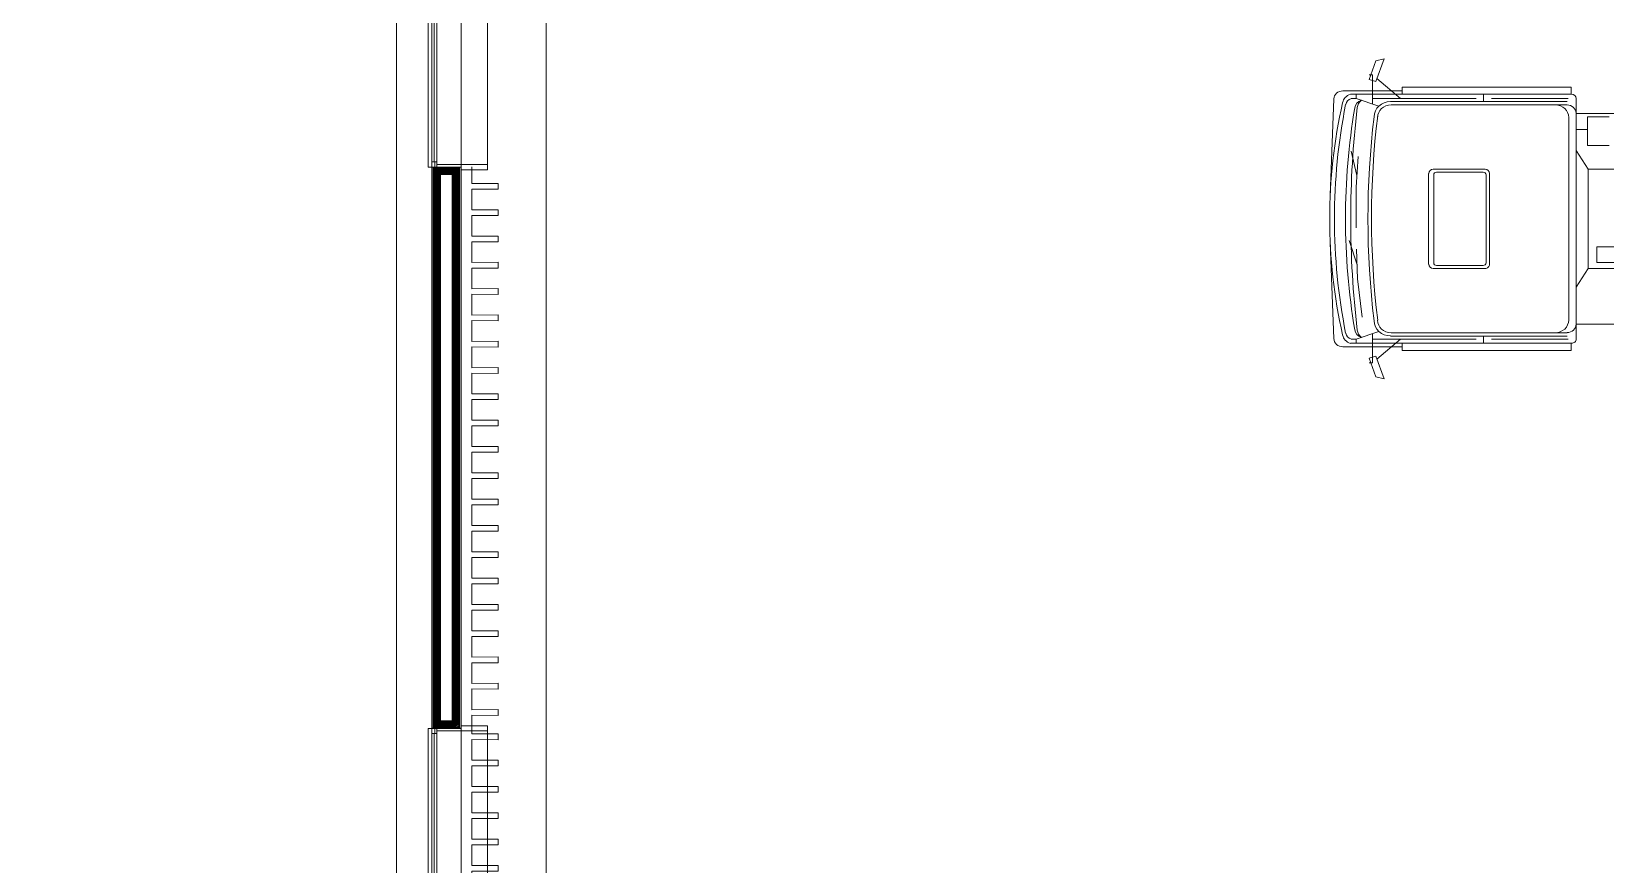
# Model space of a CAD drawing. Header units: millimetres. Extents: x -284281 to 1648660, y -821378 to -151356.
# Drawn here: x -234833 to -219891, y -252804 to -244888 of the extents above; entities that cross this region are included whole.
import ezdxf

# ---------------------------------------------------------------- set-up
doc = ezdxf.new("R2010")
doc.units = ezdxf.units.MM
doc.header["$MEASUREMENT"] = 0
doc.set_wipeout_variables(frame=1)
doc.linetypes.add('Traits', pattern=[282.222223, 141.111112, -141.111112])
doc.linetypes.add('Wipeout_Contour', pattern=[1000, 0, -1000])
for name, color, linetype in [('Cars', 7, 'Continuous'), ('Fenêtres ARCHICAD', 7, 'Continuous'), ('Nouveau_0', 7, 'Continuous'), ('Sols_ Dalles', 7, 'Continuous')]:
    doc.layers.add(name, color=color, linetype=linetype)
pattern_1 = [(45, (0, 175), (-55.684659, 55.684659), [0, -52.5, 0, -78.75]), (110, (175, 175), (74.000794, 26.934086), [0, -38.5, 0, -66.5])]
pattern_2 = [(45, (0, 0), (-7.0710678, 7.0710678), [])]

# ---------------------------------------------------------------- blocks, each defined once
blk = doc.blocks.new('Fenêtre 25_2')
at = {"layer": 'Fenêtres ARCHICAD', "color": 7, "linetype": 'Continuous', "lineweight": 5}
for p, q in [((-775, 480), (-825, 480)), ((-825, 480), (-825, 230)), ((-775, 480), (775, 480)), ((-775, 230), (-775, 480)), ((825, 480), (775, 480)), ((775, 480), (775, 230)), ((825, 230), (825, 480)), ((-825, 230), (-775, 230)), ((-825, 230), (-800, 230)), ((-825, 230), (-800, 230)), ((-775, 230), (-800, 230)), ((-800, 230), (-800, 0)), ((-800, 215), (-800, 230)), ((-800, 215), (-800, 230)), ((-800, 145), (-800, 215)), ((-800, 145), (-800, 215)), ((-800, 145), (-800, 215)), ((-800, 145), (-800, 215)), ((-775, 0), (-775, 230)), ((800, 230), (775, 230)), ((775, 230), (775, 0)), ((775, 230), (825, 230)), ((800, 0), (800, 230)), ((800, 215), (800, 230)), ((800, 215), (800, 230)), ((800, 230), (825, 230)), ((800, 230), (825, 230)), ((800, 145), (800, 215)), ((800, 145), (800, 215)), ((800, 145), (800, 215)), ((800, 145), (800, 215)), ((-800, 0), (-775, 0)), ((775, 0), (800, 0)), ((-800, -20), (800, -20)), ((-800, -50), (-800, -83)), ((-800, -83), (800, -83)), ((800, -83), (800, -50))]:
    blk.add_line(p, q, dxfattribs=at)
at = {"layer": 'Fenêtres ARCHICAD', "color": 7, "linetype": 'Traits', "lineweight": 5}
blk.add_line((-800, -50), (800, -50), dxfattribs=at)
at = {"color": 254, "linetype": 'Wipeout_Contour', "lineweight": 0, "ltscale": 3003.33026}
blk.add_wipeout([(-750, 0), (-750, -50), (750, -50), (750, 0)], dxfattribs=at).dxf.layer = 'Fenêtres ARCHICAD'
at = {"layer": 'Fenêtres ARCHICAD', "color": 7, "linetype": 'Continuous', "lineweight": 5}
for p, q in [((-800, 35), (-800, 145)), ((-800, 35), (-800, 145)), ((-800, 35), (-800, 145)), ((-800, 35), (-800, 145)), ((-800, 0), (-800, 35)), ((-800, 0), (-800, 35)), ((-800, 0), (-750, 0)), ((-800, -35), (-800, 0)), ((-800, -35), (-800, 0)), ((-750, 0), (-750, -50)), ((-750, 0), (750, 0)), ((750, -50), (750, 0)), ((750, 0), (800, 0)), ((800, 35), (800, 145)), ((800, 35), (800, 145)), ((800, 35), (800, 145)), ((800, 35), (800, 145)), ((800, 0), (800, 35)), ((800, 0), (800, 35)), ((800, -35), (800, 0)), ((800, -35), (800, 0)), ((-800, -50), (-800, -35)), ((-800, -50), (-800, -35)), ((-750, -50), (-800, -50)), ((-750, -25), (750, -25)), ((750, -50), (-750, -50)), ((800, -50), (750, -50)), ((800, -50), (800, -35)), ((800, -50), (800, -35))]:
    blk.add_line(p, q, dxfattribs=at)
blk = doc.blocks.new('Fenêtre 25_3')
at = {"layer": 'Fenêtres ARCHICAD', "color": 7, "linetype": 'Continuous', "lineweight": 5}
for p, q in [((-715, 480), (-765, 480)), ((-765, 480), (-765, 230)), ((-715, 480), (715, 480)), ((-715, 230), (-715, 480)), ((765, 480), (715, 480)), ((715, 480), (715, 230)), ((765, 230), (765, 480)), ((-765, 230), (-715, 230)), ((-765, 230), (-740, 230)), ((-765, 230), (-740, 230)), ((-715, 230), (-740, 230)), ((-740, 230), (-740, 0)), ((-740, 215), (-740, 230)), ((-740, 215), (-740, 230)), ((-740, 145), (-740, 215)), ((-740, 145), (-740, 215)), ((-740, 145), (-740, 215)), ((-740, 145), (-740, 215)), ((-715, 0), (-715, 230)), ((740, 230), (715, 230)), ((715, 230), (715, 0)), ((715, 230), (765, 230)), ((740, 0), (740, 230)), ((740, 215), (740, 230)), ((740, 215), (740, 230)), ((740, 230), (765, 230)), ((740, 230), (765, 230)), ((740, 145), (740, 215)), ((740, 145), (740, 215)), ((740, 145), (740, 215)), ((740, 145), (740, 215)), ((-740, 0), (-715, 0)), ((715, 0), (740, 0)), ((-740, -20), (740, -20)), ((-740, -50), (-740, -83)), ((-740, -83), (740, -83)), ((740, -83), (740, -50))]:
    blk.add_line(p, q, dxfattribs=at)
at = {"layer": 'Fenêtres ARCHICAD', "color": 7, "linetype": 'Traits', "lineweight": 5}
blk.add_line((-740, -50), (740, -50), dxfattribs=at)
at = {"color": 254, "linetype": 'Wipeout_Contour', "lineweight": 0, "ltscale": 2765.001289}
blk.add_wipeout([(-690, 0), (-690, -50), (690, -50), (690, 0)], dxfattribs=at).dxf.layer = 'Fenêtres ARCHICAD'
at = {"layer": 'Fenêtres ARCHICAD', "color": 7, "linetype": 'Continuous', "lineweight": 5}
for p, q in [((-740, 35), (-740, 145)), ((-740, 35), (-740, 145)), ((-740, 35), (-740, 145)), ((-740, 35), (-740, 145)), ((-740, 0), (-740, 35)), ((-740, 0), (-740, 35)), ((-740, 0), (-690, 0)), ((-740, -35), (-740, 0)), ((-740, -35), (-740, 0)), ((-690, 0), (-690, -50)), ((-690, 0), (690, 0)), ((690, -50), (690, 0)), ((690, 0), (740, 0)), ((740, 35), (740, 145)), ((740, 35), (740, 145)), ((740, 35), (740, 145)), ((740, 35), (740, 145)), ((740, 0), (740, 35)), ((740, 0), (740, 35)), ((740, -35), (740, 0)), ((740, -35), (740, 0)), ((-740, -50), (-740, -35)), ((-740, -50), (-740, -35)), ((-690, -50), (-740, -50)), ((-690, -25), (690, -25)), ((690, -50), (-690, -50)), ((740, -50), (690, -50)), ((740, -50), (740, -35)), ((740, -50), (740, -35))]:
    blk.add_line(p, q, dxfattribs=at)
blk = doc.blocks.new('Mur_12_1', base_point=(195375, -231416))
at = {"color": 254, "linetype": 'Wipeout_Contour', "lineweight": 0, "ltscale": 1265506.770113317}
blk.add_wipeout([(195375, -246178), (195360, -246178), (195360, -251509), (195375, -251509)], dxfattribs=at)
at = {"linetype": 'Continuous', "lineweight": 5, "true_color": 0x5f5f5f}
h = blk.add_hatch(dxfattribs=at)
h.set_pattern_fill('ENDUIT_0001', color=251, style=0, pattern_type=2)
h.set_pattern_definition(pattern_1)
h.paths.add_polyline_path([(195375, -246178), (195360, -246178), (195360, -251509), (195375, -251509)])
at = {"color": 254, "linetype": 'Wipeout_Contour', "lineweight": 0, "ltscale": 1265401.355694025}
blk.add_wipeout([(195290, -246248), (195290, -251439), (195360, -251509), (195360, -246178)], dxfattribs=at)
at = {"linetype": 'Continuous', "lineweight": 5, "true_color": 0x5f5f5f}
h = blk.add_hatch(dxfattribs=at)
h.set_pattern_fill('BRIQUES_TERRE_CUITE__INT_97', color=251, style=0, pattern_type=2)
h.set_pattern_definition(pattern_2)
h.paths.add_polyline_path([(195290, -246248), (195290, -251439), (195360, -251509), (195360, -246178)])
at = {"color": 254, "linetype": 'Wipeout_Contour', "lineweight": 0, "ltscale": 1265178.665149127}
blk.add_wipeout([(195180, -246248), (195180, -251439), (195290, -251439), (195290, -246248)], dxfattribs=at)
at = {"color": 254, "linetype": 'Wipeout_Contour', "lineweight": 0, "ltscale": 1264852.44949522}
blk.add_wipeout([(195110, -246178), (195095, -246178), (195095, -251509), (195110, -251509)], dxfattribs=at)
at = {"linetype": 'Continuous', "lineweight": 5, "true_color": 0x5f5f5f}
h = blk.add_hatch(dxfattribs=at)
h.set_pattern_fill('ENDUIT_0001', color=251, style=0, pattern_type=2)
h.set_pattern_definition(pattern_1)
h.paths.add_polyline_path([(195110, -246178), (195095, -246178), (195095, -251509), (195110, -251509)])
at = {"color": 254, "linetype": 'Wipeout_Contour', "lineweight": 0, "ltscale": 1264957.355064955}
blk.add_wipeout([(195180, -246178), (195110, -246178), (195110, -251509), (195180, -251509)], dxfattribs=at)
at = {"linetype": 'Continuous', "lineweight": 5, "true_color": 0x5f5f5f}
h = blk.add_hatch(dxfattribs=at)
h.set_pattern_fill('BRIQUES_TERRE_CUITE__INT_97', color=251, style=0, pattern_type=2)
h.set_pattern_definition(pattern_2)
h.paths.add_polyline_path([(195180, -246178), (195110, -246178), (195110, -251509), (195180, -251509)])
at = {"color": 7, "linetype": 'Continuous', "lineweight": 5, "flags": 128}
blk.add_lwpolyline([(195095, -246178), (195095, -251509)], dxfattribs=at)
at = {"color": 254, "linetype": 'Wipeout_Contour', "lineweight": 0, "ltscale": 1256943.726194781}
blk.add_wipeout([(195290, -246248), (195360, -246178), (195180, -246178), (195180, -246248)], dxfattribs=at)
at = {"color": 254, "linetype": 'Wipeout_Contour', "lineweight": 0, "ltscale": 1273501.400547286}
blk.add_wipeout([(195290, -251439), (195180, -251439), (195180, -251509), (195360, -251509)], dxfattribs=at)
at = {"linetype": 'Continuous', "lineweight": 5, "true_color": 0x5f5f5f}
h = blk.add_hatch(dxfattribs=at)
h.set_pattern_fill('BRIQUES_TERRE_CUITE__INT_97', color=251, style=0, pattern_type=2)
h.set_pattern_definition(pattern_2)
h.paths.add_polyline_path([(195290, -246248), (195360, -246178), (195180, -246178), (195180, -246248)])
h = blk.add_hatch(dxfattribs=at)
h.set_pattern_fill('BRIQUES_TERRE_CUITE__INT_97', color=251, style=0, pattern_type=2)
h.set_pattern_definition(pattern_2)
h.paths.add_polyline_path([(195290, -251439), (195180, -251439), (195180, -251509), (195360, -251509)])
at = {"color": 7, "linetype": 'Continuous', "lineweight": 5}
for p, q in [((195095, -246178), (195110, -246178)), ((195110, -246178), (195110, -251509)), ((195110, -246178), (195145, -246178)), ((195145, -246178), (195180, -246178)), ((195180, -246178), (195290, -246178)), ((195180, -246178), (195290, -246178)), ((195180, -251439), (195180, -246248)), ((195290, -246248), (195180, -246248)), ((195290, -246178), (195360, -246178)), ((195290, -246178), (195360, -246178)), ((195290, -251439), (195290, -246248)), ((195360, -251509), (195360, -246178)), ((195360, -246178), (195375, -246178)), ((195375, -246178), (195375, -246203)), ((195290, -251439), (195180, -251439)), ((195095, -251509), (195110, -251509)), ((195110, -251509), (195145, -251509)), ((195145, -251509), (195180, -251509)), ((195180, -251509), (195290, -251509)), ((195180, -251509), (195290, -251509)), ((195290, -251509), (195360, -251509)), ((195290, -251509), (195360, -251509)), ((195360, -251509), (195375, -251509)), ((195375, -251484), (195375, -251509))]:
    blk.add_line(p, q, dxfattribs=at)
at = {"color": 7, "linetype": 'Continuous', "lineweight": 5, "flags": 128}
blk.add_lwpolyline([(195375, -251509), (195375, -246178)], dxfattribs=at)
at = {"layer": 'Fenêtres ARCHICAD', "color": 7, "linetype": 'Continuous', "lineweight": 5, "zscale": 1000, "rotation": 269.9999999999999}
for name, p in [('Fenêtre 25_2', (195145, -245378)), ('Fenêtre 25_3', (195145, -252250))]:
    blk.add_blockref(name, p, dxfattribs=at)
blk = doc.blocks.new('Truck Elev 02 16')
at = {"layer": 'Cars', "color": 25, "linetype": 'Continuous', "lineweight": 5, "true_color": 0x9a6861}
for p, q in [((-439, 1304), (-517, 1520)), ((-438, 1501), (-517, 1520)), ((-374, 1324), (-438, 1501)), ((-407, 1091), (-407, 1369)), ((-407, 1369), (-374, 1369)), ((-2293, 1183), (-2293, 1250)), ((-687, 1250), (-2293, 1250)), ((-687, 1183), (-687, 1250)), ((-126, 1216), (-687, 1216)), ((-673, 1143), (-449, 1333)), ((-439, 1304), (-374, 1324)), ((-2339, 1143), (-2339, -1143)), ((-2296, 1183), (-196, 1183)), ((-1535, 1143), (-2264, 1143)), ((-578, 1114), (-2253, 1114)), ((-2253, 1082), (-585, 1082)), ((-1461, 1183), (-1461, 1114)), ((-407, 1143), (-1389, 1143)), ((-467, 1071), (-251, 1143)), ((-251, 1143), (-251, 1183)), ((-251, 1143), (-205, 1143)), ((-5, 224), (-39, 1139)), ((-2339, 1002), (-2725, 1002)), ((-2269, -963), (-2269, 963)), ((-263, 571), (-307, 936)), ((-2455, 471), (-2339, 650)), ((-2455, 471), (-3393, 471)), ((-2455, -471), (-2455, 471)), ((-983, 471), (-1475, 471)), ((-256, 288), (-263, 571)), ((-2535, 414), (-3326, 414)), ((-2535, 266), (-2535, 414)), ((-1518, -432), (-1518, 432)), ((-1484, -419), (-1484, 419)), ((-1014, 443), (-1458, 443)), ((-988, 419), (-988, -419)), ((-939, 432), (-939, -432)), ((-260, 438), (-186, 205)), ((-3326, 266), (-2535, 266)), ((-250, -301), (-250, 87)), ((-5, -224), (-39, -1139)), ((-1014, -443), (-1458, -443)), ((-269, -592), (-250, -301)), ((-257, -411), (-205, -644)), ((-2455, -471), (-3393, -471)), ((-2455, -471), (-2339, -650)), ((-983, -471), (-1475, -471)), ((-2449, -697), (-2652, -697)), ((-2449, -697), (-2449, -969)), ((-2449, -850), (-2339, -850)), ((-2339, -1002), (-2725, -1002)), ((-2449, -969), (-2652, -969)), ((-2296, -1183), (-196, -1183)), ((-2293, -1183), (-2293, -1250)), ((-1535, -1143), (-2264, -1143)), ((-2253, -1082), (-585, -1082)), ((-578, -1114), (-2253, -1114)), ((-1461, -1183), (-1461, -1114)), ((-407, -1143), (-1389, -1143)), ((-687, -1183), (-687, -1250)), ((-673, -1143), (-449, -1333)), ((-467, -1071), (-251, -1143)), ((-407, -1091), (-407, -1369)), ((-251, -1143), (-251, -1183)), ((-251, -1143), (-205, -1143)), ((-687, -1250), (-2293, -1250)), ((-126, -1216), (-687, -1216)), ((-439, -1304), (-517, -1520)), ((-439, -1304), (-374, -1324)), ((-374, -1324), (-438, -1501)), ((-407, -1369), (-374, -1369)), ((-438, -1501), (-517, -1520))]:
    blk.add_line(p, q, dxfattribs=at)
for centre, major_axis, start_param, end_param in [((-126, 1136), (86.6, 0), 0.034424, 1.570796), ((-2296, 1143), (43.3, 0), 1.570796, 3.141593), ((-2253, 1002), (86.6, 0), 1.570796, 3.141593), ((-2139, 963), (130, 0), 1.570796, 3.141593), ((-585, 963), (130, 0), 0, 1.570796), ((-578, 970), (156, 0), 0, 1.570796), ((-377, 1046), (116, 0), 0.106537, 0.859153), ((-339, 1040), (102, 0), 0.151985, 1.19291), ((-11028, 0), (10828, 0), 0, 0.106537), ((-7729, 0), (7579, 0), 0, 0.151985), ((-229, 1075), (78.1, 0), 0.151396, 1.26753), ((-235, 1085), (114, 0), 0.175438, 1.224046), ((-6677, 0), (6632, 0), 0, 0.179233), ((-5931, 0), (5931, 0), 0, 0.203972), ((-9964, -8), (9567, 0), 6.172496, 6.393874), ((-9930, 0), (9567, 0), 6.172496, 6.393874), ((-1475, 432), (43.3, 0), 1.570796, 3.141593), ((-983, 432), (43.3, 0), 0, 1.570796), ((-1458, 419), (26, 0), 1.570796, 3.141593), ((-1014, 419), (26, 0), 0, 1.570796), ((-11028, 0), (10828, 0), 6.176648, 6.283185), ((-5931, 0), (5931, 0), 6.079213, 6.283185), ((-7729, 0), (7579, 0), 6.1312, 6.283185), ((-6677, 0), (6632, 0), 6.103952, 6.283185), ((-1475, -432), (43.3, 0), 3.141593, 4.712389), ((-1458, -419), (26, 0), 3.141593, 4.712389), ((-1014, -419), (26, 0), 4.712389, 6.283185), ((-983, -432), (43.3, 0), 4.712389, 6.283185), ((-2253, -1002), (86.6, 0), 3.141593, 4.712389), ((-2139, -963), (130, 0), 3.141593, 4.712389), ((-585, -963), (130, 0), 4.712389, 6.283185), ((-578, -970), (156, 0), 4.712389, 6.283185), ((-2296, -1143), (43.3, 0), 3.141593, 4.712389), ((-339, -1040), (102, 0), 5.090275, 6.1312), ((-377, -1046), (116, 0), 5.424032, 6.176648), ((-229, -1075), (78.1, 0), 5.015656, 6.13179), ((-235, -1085), (114, 0), 5.059139, 6.107747), ((-126, -1136), (86.6, 0), 4.712389, 6.248762)]:
    blk.add_ellipse(centre, major_axis=major_axis, ratio=0.918295, start_param=start_param, end_param=end_param, dxfattribs=at)
blk = doc.blocks.new('Tôle profilée 25_55')
at = {"color": 7, "linetype": 'Continuous', "lineweight": 5}
for p, q in [((0, 5334.5), (0, 5176.5)), ((-250, 5177.5), (-250, 5150)), ((0, 5176.5), (-250, 5177.5)), ((-250, 5150), (-250, 5122.5)), ((-250, 5122.5), (0, 5123.5)), ((0, 5123.5), (0, 4926.5)), ((-250, 4927.5), (-250, 4900)), ((0, 4926.5), (-250, 4927.5)), ((-250, 4900), (-250, 4872.5)), ((-250, 4872.5), (0, 4873.5)), ((0, 4873.5), (0, 4676.5)), ((-250, 4677.5), (-250, 4650)), ((0, 4676.5), (-250, 4677.5)), ((-250, 4650), (-250, 4622.5)), ((-250, 4622.5), (0, 4623.5)), ((0, 4623.5), (0, 4426.5)), ((-250, 4427.5), (-250, 4400)), ((0, 4426.5), (-250, 4427.5)), ((-250, 4400), (-250, 4372.5)), ((-250, 4372.5), (0, 4373.5)), ((0, 4373.5), (0, 4176.5)), ((-250, 4177.5), (-250, 4150)), ((0, 4176.5), (-250, 4177.5)), ((-250, 4150), (-250, 4122.5)), ((-250, 4122.5), (0, 4123.5)), ((0, 4123.5), (0, 3926.5)), ((-250, 3927.5), (-250, 3900)), ((0, 3926.5), (-250, 3927.5)), ((-250, 3900), (-250, 3872.5)), ((-250, 3872.5), (0, 3873.5)), ((0, 3873.5), (0, 3676.5)), ((-250, 3677.5), (-250, 3650)), ((0, 3676.5), (-250, 3677.5)), ((-250, 3650), (-250, 3622.5)), ((-250, 3622.5), (0, 3623.5)), ((0, 3623.5), (0, 3426.5)), ((-250, 3427.5), (-250, 3400)), ((0, 3426.5), (-250, 3427.5)), ((-250, 3400), (-250, 3372.5)), ((-250, 3372.5), (0, 3373.5)), ((0, 3373.5), (0, 3176.5)), ((-250, 3177.5), (-250, 3150)), ((0, 3176.5), (-250, 3177.5)), ((-250, 3150), (-250, 3122.5)), ((-250, 3122.5), (0, 3123.5)), ((0, 3123.5), (0, 2926.5)), ((-250, 2927.5), (-250, 2900)), ((0, 2926.5), (-250, 2927.5)), ((-250, 2900), (-250, 2872.5)), ((-250, 2872.5), (0, 2873.5)), ((0, 2873.5), (0, 2676.5)), ((-250, 2677.5), (-250, 2650)), ((0, 2676.5), (-250, 2677.5)), ((-250, 2650), (-250, 2622.5)), ((-250, 2622.5), (0, 2623.5)), ((0, 2623.5), (0, 2426.5)), ((-250, 2427.5), (-250, 2400)), ((0, 2426.5), (-250, 2427.5)), ((-250, 2400), (-250, 2372.5)), ((-250, 2372.5), (0, 2373.5)), ((0, 2373.5), (0, 2176.5)), ((-250, 2177.5), (-250, 2150)), ((0, 2176.5), (-250, 2177.5)), ((-250, 2150), (-250, 2122.5)), ((-250, 2122.5), (0, 2123.5)), ((0, 2123.5), (0, 1926.5)), ((-250, 1927.5), (-250, 1900)), ((0, 1926.5), (-250, 1927.5)), ((-250, 1900), (-250, 1872.5)), ((-250, 1872.5), (0, 1873.5)), ((0, 1873.5), (0, 1676.5)), ((-250, 1677.5), (-250, 1650)), ((0, 1676.5), (-250, 1677.5)), ((-250, 1650), (-250, 1622.5)), ((-250, 1622.5), (0, 1623.5)), ((0, 1623.5), (0, 1426.5)), ((-250, 1427.5), (-250, 1400)), ((0, 1426.5), (-250, 1427.5)), ((-250, 1400), (-250, 1372.5)), ((-250, 1372.5), (0, 1373.5)), ((0, 1373.5), (0, 1176.5)), ((-250, 1177.5), (-250, 1150)), ((0, 1176.5), (-250, 1177.5)), ((-250, 1150), (-250, 1122.5)), ((-250, 1122.5), (0, 1123.5)), ((0, 1123.5), (0, 926.5)), ((-250, 927.5), (-250, 900)), ((0, 926.5), (-250, 927.5)), ((-250, 900), (-250, 872.5)), ((-250, 872.5), (0, 873.5)), ((0, 873.5), (0, 676.5)), ((-250, 677.5), (-250, 650)), ((0, 676.5), (-250, 677.5)), ((-250, 650), (-250, 622.5)), ((-250, 622.5), (0, 623.5)), ((0, 623.5), (0, 426.5)), ((-250, 427.5), (-250, 400)), ((0, 426.5), (-250, 427.5)), ((-250, 400), (-250, 372.5)), ((-250, 372.5), (0, 373.5)), ((0, 373.5), (0, 176.5)), ((-250, 177.5), (-250, 150)), ((0, 176.5), (-250, 177.5)), ((-250, 150), (-250, 122.5)), ((-250, 122.5), (0, 123.5)), ((0, 123.5), (0, 0))]:
    blk.add_line(p, q, dxfattribs=at)
blk = doc.blocks.new('Tôle profilée 25_56')
at = {"color": 7, "linetype": 'Continuous', "lineweight": 5}
for p, q in [((-250, 1427.5), (-250, 1400)), ((0, 1426.5), (-250, 1427.5)), ((-250, 1400), (-250, 1372.5)), ((-250, 1372.5), (0, 1373.5)), ((0, 1480.7), (0, 1426.5)), ((0, 1373.5), (0, 1176.5)), ((-250, 1177.5), (-250, 1150)), ((0, 1176.5), (-250, 1177.5)), ((-250, 1150), (-250, 1122.5)), ((-250, 1122.5), (0, 1123.5)), ((0, 1123.5), (0, 926.5)), ((-250, 927.5), (-250, 900)), ((0, 926.5), (-250, 927.5)), ((-250, 900), (-250, 872.5)), ((-250, 872.5), (0, 873.5)), ((0, 873.5), (0, 676.5)), ((-250, 677.5), (-250, 650)), ((0, 676.5), (-250, 677.5)), ((-250, 650), (-250, 622.5)), ((-250, 622.5), (0, 623.5)), ((0, 623.5), (0, 426.5)), ((-250, 427.5), (-250, 400)), ((0, 426.5), (-250, 427.5)), ((-250, 400), (-250, 372.5)), ((-250, 372.5), (0, 373.5)), ((0, 373.5), (0, 176.5)), ((-250, 177.5), (-250, 150)), ((0, 176.5), (-250, 177.5)), ((-250, 150), (-250, 122.5)), ((-250, 122.5), (0, 123.5)), ((0, 123.5), (0, 0))]:
    blk.add_line(p, q, dxfattribs=at)

msp = doc.modelspace()

# ---------------------------------------------------------------- linework, layer by layer
at = {"layer": 'Sols_ Dalles', "color": 250, "linetype": 'Continuous', "lineweight": 5, "true_color": 0x1f1f1f}
for points in [[(-265218.49249, -229924.45116), (-265218.49249, -260719.45234), (-229946.88387, -260719.45234), (-229946.88387, -260704.45234), (-229946.88387, -258558.86328), (-229946.88387, -257919.43888), (-229946.88387, -222404.45116)], [(-231367.37547, -223804.45116), (-231367.37547, -258558.86328), (-231367.37547, -259319.45234), (-262731.70391, -259319.45234), (-263861.24443, -259319.45234), (-263861.24443, -231324.45116)]]:
    msp.add_lwpolyline(points, dxfattribs=at)

# ---------------------------------------------------------------- block references
at = {"layer": 'Cars', "color": 7, "linetype": 'Continuous', "lineweight": 5, "zscale": 1000, "rotation": 180}
msp.add_blockref('Truck Elev 02 16', (-222509.36844, -246668.24048), dxfattribs=at)

# ---------------------------------------------------------------- next in the draw order: block references
at = {"color": 7, "lineweight": 5}
msp.add_blockref('Mur_12_1', (-230754.28973, -231415.57011), dxfattribs=at)

# ---------------------------------------------------------------- next in the draw order: linework, layer by layer
at = {"layer": 'Nouveau_0', "color": 7, "linetype": 'Continuous', "lineweight": 5}
msp.add_lwpolyline([(-230753.29814, -231395.57011), (-230753.29814, -259395.57011), (-263253.29814, -259395.57011), (-263253.29814, -231395.57011)], close=True, dxfattribs=at)

# ---------------------------------------------------------------- next in the draw order: block references
at = {"color": 7, "linetype": 'Continuous', "lineweight": 5, "xscale": -1, "zscale": 1000}
for name, p in [('Tôle profilée 25_55', (-230654.28973, -251509.18731)), ('Tôle profilée 25_56', (-230654.28973, -252989.8793))]:
    msp.add_blockref(name, p, dxfattribs=at)

doc.saveas('drawing.dxf')
